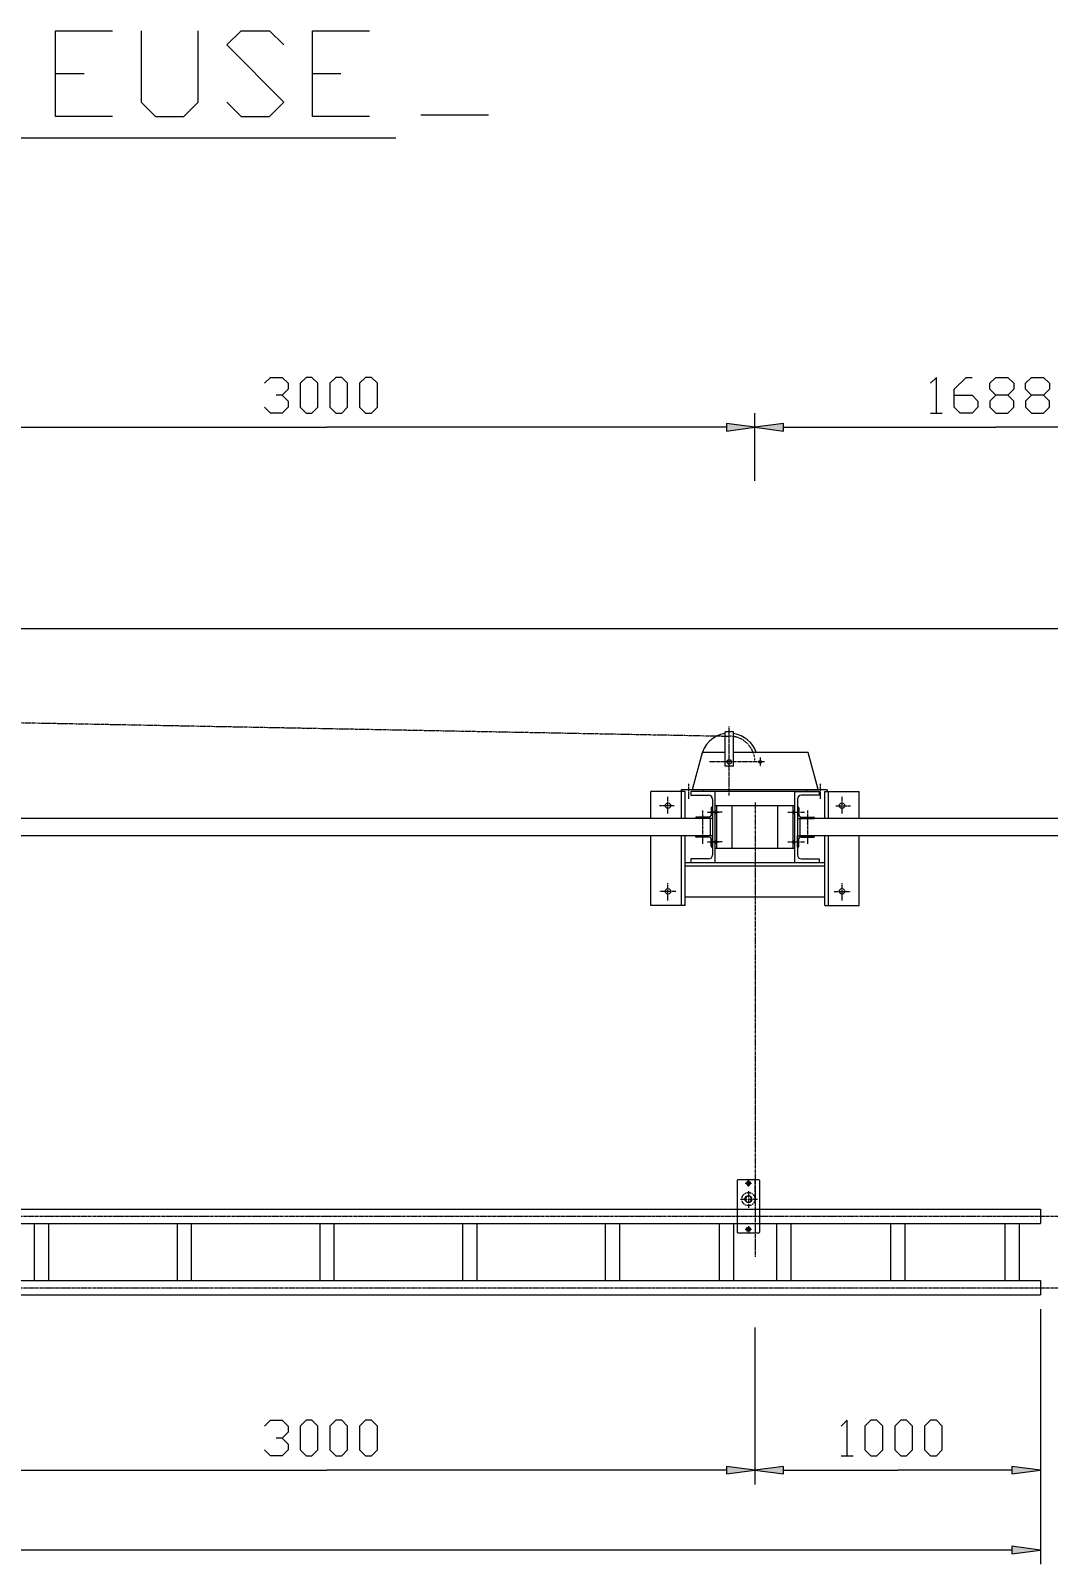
# Model space of a CAD drawing. Header units: millimetres. Extents: x 53635 to 142317, y 101101 to 147193.
# Drawn here: x 116275 to 119841, y 140386 to 145756 of the extents above; entities that cross this region are included whole.
import ezdxf

# ---------------------------------------------------------------- set-up
doc = ezdxf.new("R2010")
doc.units = ezdxf.units.MM
doc.header["$LTSCALE"] = 0.5
doc.header["$MEASUREMENT"] = 0
for name, pattern in [('AXES', [50.8, 31.75, -6.35, 6.35, -6.35]), ('AXES2', [28.575, 19.05, -3.175, 3.175, -3.175]), ('CACHE2', [0.1875, 0.125, -0.0625])]:
    doc.linetypes.add(name, pattern=pattern)
doc.layers.get('0').update_dxf_attribs({"lineweight": 0})
for name, color, linetype, lineweight in [('-AXE', 1, 'AXES2', 0), ('-beton', 6, 'Continuous', 0), ('-fort', 7, 'Continuous', 0), ('AXE', 1, 'AXES2', 0), ('AXES', 1, 'AXES', 0), ('Axes1', 1, 'AXES', 0), ('CACHE', 1, 'CACHE2', 0), ('COT', 3, 'Continuous', 0), ('Equipement', 7, 'Continuous', 0), ('FORT', 7, 'Continuous', 0)]:
    doc.layers.add(name, color=color, linetype=linetype, lineweight=lineweight)
doc.styles.add('_TCW_TXTSTY_1', font='TIMES.TTF')
doc.styles.get("Standard").update_dxf_attribs({"font": 'TXT.SHX'})
doc.dimstyles.get("Standard").update_dxf_attribs({"dimscale": 10, "dimtxt": 1.5, "dimasz": 2, "dimexe": 1, "dimexo": 1, "dimgap": 1, "dimtad": 1, "dimrnd": 0.5, "dimdsep": 46, "dimtxsty": '_TCW_TXTSTY_1', "dimcen": 0.09, "dimclrd": 3, "dimclre": 3, "dimclrt": 3, "dimadec": 0, "dimazin": 0, "dimtfac": 1, "dimtdec": 3, "dimtmove": 0, "dimatfit": 0, "dimfxl": 1, "dimfrac": 2, "dimtolj": 1, "dimtzin": 0, "dimarcsym": 0})

# ---------------------------------------------------------------- blocks, each defined once
blk = doc.blocks.new('*D31')
at = {"layer": 'COT', "linetype": 'Continuous'}
for points in [[(105813, 140436.3), (105913, 140423.3), (105913, 140449.3)], [(119813, 140436.3), (119713, 140449.3), (119713, 140423.3)]]:
    blk.add_hatch(color=3, dxfattribs=at).paths.add_polyline_path(points)
at = {"linetype": 'ByBlock'}
blk.add_lwpolyline([(112573.4, 140486.3), (112573.4, 140611.3), (112552.6, 140590.4)], dxfattribs=at)
at = {"linetype": 'ByBlock', "flags": 128}
for points in [[(112698.4, 140486.3), (112698.4, 140611.3), (112635.9, 140527.9), (112719.3, 140527.9)], [(112781.8, 140486.3), (112802.6, 140486.3), (112823.4, 140507.1), (112823.4, 140590.4), (112802.6, 140611.3), (112781.8, 140611.3), (112760.9, 140590.4), (112760.9, 140507.1), (112781.8, 140486.3)], [(112885.9, 140486.3), (112906.8, 140486.3), (112927.6, 140507.1), (112927.6, 140590.4), (112906.8, 140611.3), (112885.9, 140611.3), (112865.1, 140590.4), (112865.1, 140507.1), (112885.9, 140486.3)], [(112990.1, 140486.3), (113010.9, 140486.3), (113031.8, 140507.1), (113031.8, 140590.4), (113010.9, 140611.3), (112990.1, 140611.3), (112969.3, 140590.4), (112969.3, 140507.1), (112990.1, 140486.3)], [(112552.6, 140486.3), (112594.3, 140486.3)]]:
    blk.add_lwpolyline(points, dxfattribs=at)
at = {"layer": 'COT', "color": 3, "linetype": 'Continuous'}
for p, q in [((105813, 141279.8), (105813, 140386.3)), ((119813, 141279.8), (119813, 140386.3))]:
    blk.add_line(p, q, dxfattribs=at)
at = {"layer": 'COT', "color": 3, "linetype": 'Continuous', "flags": 128}
for points in [[(105813, 140436.3), (105913, 140423.3), (105913, 140449.3)], [(119813, 140436.3), (119713, 140449.3), (119713, 140423.3)]]:
    blk.add_lwpolyline(points, close=True, dxfattribs=at)
for points in [[(105913, 140436.3), (105913, 140436.3), (105913, 140436.3), (112813, 140436.3)], [(119713, 140436.3), (119713, 140436.3), (119713, 140436.3), (112813, 140436.3)]]:
    blk.add_lwpolyline(points, dxfattribs=at)
blk = doc.blocks.new('*D36')
at = {"layer": 'COT', "linetype": 'Continuous'}
for points in [[(115813, 140715.8), (115913, 140702.8), (115913, 140728.8)], [(118813, 140715.8), (118713, 140728.8), (118713, 140702.8)]]:
    blk.add_hatch(color=3, dxfattribs=at).paths.add_polyline_path(points)
at = {"linetype": 'ByBlock', "flags": 128}
for points in [[(117094.3, 140869.9), (117115.1, 140890.8), (117156.8, 140890.8), (117177.6, 140869.9), (117177.6, 140849.1), (117156.8, 140828.3), (117135.9, 140828.3)], [(117240.1, 140765.8), (117260.9, 140765.8), (117281.8, 140786.6), (117281.8, 140869.9), (117260.9, 140890.8), (117240.1, 140890.8), (117219.3, 140869.9), (117219.3, 140786.6), (117240.1, 140765.8)], [(117344.3, 140765.8), (117365.1, 140765.8), (117385.9, 140786.6), (117385.9, 140869.9), (117365.1, 140890.8), (117344.3, 140890.8), (117323.4, 140869.9), (117323.4, 140786.6), (117344.3, 140765.8)], [(117448.4, 140765.8), (117469.3, 140765.8), (117490.1, 140786.6), (117490.1, 140869.9), (117469.3, 140890.8), (117448.4, 140890.8), (117427.6, 140869.9), (117427.6, 140786.6), (117448.4, 140765.8)]]:
    blk.add_lwpolyline(points, dxfattribs=at)
at = {"linetype": 'ByBlock'}
blk.add_lwpolyline([(117156.8, 140828.3), (117177.6, 140807.4), (117177.6, 140786.6), (117156.8, 140765.8), (117115.1, 140765.8), (117094.3, 140786.6)], dxfattribs=at)
at = {"layer": 'COT', "color": 3, "linetype": 'Continuous'}
for p, q in [((115813, 141217.2), (115813, 140665.8)), ((118813, 141215.2), (118813, 140665.8))]:
    blk.add_line(p, q, dxfattribs=at)
at = {"layer": 'COT', "color": 3, "linetype": 'Continuous', "flags": 128}
for points in [[(115813, 140715.8), (115913, 140702.8), (115913, 140728.8)], [(118813, 140715.8), (118713, 140728.8), (118713, 140702.8)]]:
    blk.add_lwpolyline(points, close=True, dxfattribs=at)
for points in [[(115913, 140715.8), (115913, 140715.8), (115913, 140715.8), (117313, 140715.8)], [(118713, 140715.8), (118713, 140715.8), (118713, 140715.8), (117313, 140715.8)]]:
    blk.add_lwpolyline(points, dxfattribs=at)
blk = doc.blocks.new('*D37')
at = {"layer": 'COT', "linetype": 'Continuous'}
for points in [[(118813, 140715.8), (118913, 140702.8), (118913, 140728.8)], [(119813, 140715.8), (119713, 140728.8), (119713, 140702.8)]]:
    blk.add_hatch(color=3, dxfattribs=at).paths.add_polyline_path(points)
at = {"linetype": 'ByBlock'}
blk.add_lwpolyline([(119135.9, 140765.8), (119135.9, 140890.8), (119115.1, 140869.9)], dxfattribs=at)
at = {"linetype": 'ByBlock', "flags": 128}
for points in [[(119219.3, 140765.8), (119240.1, 140765.8), (119260.9, 140786.6), (119260.9, 140869.9), (119240.1, 140890.8), (119219.3, 140890.8), (119198.4, 140869.9), (119198.4, 140786.6), (119219.3, 140765.8)], [(119323.4, 140765.8), (119344.3, 140765.8), (119365.1, 140786.6), (119365.1, 140869.9), (119344.3, 140890.8), (119323.4, 140890.8), (119302.6, 140869.9), (119302.6, 140786.6), (119323.4, 140765.8)], [(119427.6, 140765.8), (119448.4, 140765.8), (119469.3, 140786.6), (119469.3, 140869.9), (119448.4, 140890.8), (119427.6, 140890.8), (119406.8, 140869.9), (119406.8, 140786.6), (119427.6, 140765.8)], [(119115.1, 140765.8), (119156.8, 140765.8)]]:
    blk.add_lwpolyline(points, dxfattribs=at)
at = {"layer": 'COT', "color": 3, "linetype": 'Continuous'}
for p, q in [((118813, 141165.2), (118813, 140665.8)), ((119813, 141031.9), (119813, 140665.8))]:
    blk.add_line(p, q, dxfattribs=at)
at = {"layer": 'COT', "color": 3, "linetype": 'Continuous', "flags": 128}
for points in [[(118813, 140715.8), (118913, 140702.8), (118913, 140728.8)], [(119813, 140715.8), (119713, 140728.8), (119713, 140702.8)]]:
    blk.add_lwpolyline(points, close=True, dxfattribs=at)
for points in [[(118913, 140715.8), (118913, 140715.8), (118913, 140715.8), (119313, 140715.8)], [(119713, 140715.8), (119713, 140715.8), (119713, 140715.8), (119313, 140715.8)]]:
    blk.add_lwpolyline(points, dxfattribs=at)
blk = doc.blocks.new('*D40')
at = {"layer": 'COT', "linetype": 'Continuous'}
for points in [[(115813, 144367.5), (115913, 144354.5), (115913, 144380.5)], [(118813, 144367.5), (118713, 144380.5), (118713, 144354.5)]]:
    blk.add_hatch(color=3, dxfattribs=at).paths.add_polyline_path(points)
at = {"linetype": 'ByBlock', "flags": 128}
for points in [[(117094.3, 144521.7), (117115.1, 144542.5), (117156.8, 144542.5), (117177.6, 144521.7), (117177.6, 144500.9), (117156.8, 144480), (117135.9, 144480)], [(117240.1, 144417.5), (117260.9, 144417.5), (117281.8, 144438.4), (117281.8, 144521.7), (117260.9, 144542.5), (117240.1, 144542.5), (117219.3, 144521.7), (117219.3, 144438.4), (117240.1, 144417.5)], [(117344.3, 144417.5), (117365.1, 144417.5), (117385.9, 144438.4), (117385.9, 144521.7), (117365.1, 144542.5), (117344.3, 144542.5), (117323.4, 144521.7), (117323.4, 144438.4), (117344.3, 144417.5)], [(117448.4, 144417.5), (117469.3, 144417.5), (117490.1, 144438.4), (117490.1, 144521.7), (117469.3, 144542.5), (117448.4, 144542.5), (117427.6, 144521.7), (117427.6, 144438.4), (117448.4, 144417.5)]]:
    blk.add_lwpolyline(points, dxfattribs=at)
at = {"linetype": 'ByBlock'}
blk.add_lwpolyline([(117156.8, 144480), (117177.6, 144459.2), (117177.6, 144438.4), (117156.8, 144417.5), (117115.1, 144417.5), (117094.3, 144438.4)], dxfattribs=at)
at = {"layer": 'COT', "color": 3, "linetype": 'Continuous'}
for p, q in [((115813, 144322.2), (115813, 144417.5)), ((118813, 144180.1), (118813, 144417.5))]:
    blk.add_line(p, q, dxfattribs=at)
at = {"layer": 'COT', "color": 3, "linetype": 'Continuous', "flags": 128}
for points in [[(115813, 144367.5), (115913, 144354.5), (115913, 144380.5)], [(118813, 144367.5), (118713, 144380.5), (118713, 144354.5)]]:
    blk.add_lwpolyline(points, close=True, dxfattribs=at)
for points in [[(115913, 144367.5), (115913, 144367.5), (115913, 144367.5), (117313, 144367.5)], [(118713, 144367.5), (118713, 144367.5), (118713, 144367.5), (117313, 144367.5)]]:
    blk.add_lwpolyline(points, dxfattribs=at)
blk = doc.blocks.new('*D43')
at = {"layer": 'COT', "linetype": 'Continuous'}
for points in [[(118813, 144367.5), (118913, 144354.5), (118913, 144380.5)], [(120500.5, 144367.5), (120400.5, 144380.5), (120400.5, 144354.5)]]:
    blk.add_hatch(color=3, dxfattribs=at).paths.add_polyline_path(points)
at = {"linetype": 'ByBlock'}
for points in [[(119448.4, 144417.5), (119448.4, 144542.5), (119427.6, 144521.7)], [(119656.8, 144480), (119635.9, 144459.2), (119635.9, 144438.4), (119656.8, 144417.5)], [(119781.8, 144480), (119760.9, 144459.2), (119760.9, 144438.4), (119781.8, 144417.5)]]:
    blk.add_lwpolyline(points, dxfattribs=at)
at = {"linetype": 'ByBlock', "flags": 128}
for points in [[(119510.9, 144480), (119573.4, 144480), (119594.3, 144459.2), (119594.3, 144438.4), (119573.4, 144417.5), (119531.8, 144417.5), (119510.9, 144438.4), (119510.9, 144500.9), (119552.6, 144542.5), (119573.4, 144542.5)], [(119656.8, 144417.5), (119698.4, 144417.5), (119719.3, 144438.4), (119719.3, 144459.2), (119698.4, 144480), (119656.8, 144480), (119635.9, 144500.9), (119635.9, 144521.7), (119656.8, 144542.5), (119698.4, 144542.5), (119719.3, 144521.7), (119719.3, 144500.9), (119698.4, 144480)], [(119781.8, 144417.5), (119823.4, 144417.5), (119844.3, 144438.4), (119844.3, 144459.2), (119823.4, 144480), (119781.8, 144480), (119760.9, 144500.9), (119760.9, 144521.7), (119781.8, 144542.5), (119823.4, 144542.5), (119844.3, 144521.7), (119844.3, 144500.9), (119823.4, 144480)], [(119427.6, 144417.5), (119469.3, 144417.5)]]:
    blk.add_lwpolyline(points, dxfattribs=at)
at = {"layer": 'COT', "color": 3, "linetype": 'Continuous'}
for p, q in [((118813, 144230.1), (118813, 144417.5)), ((120500.5, 143712.6), (120500.5, 144417.5))]:
    blk.add_line(p, q, dxfattribs=at)
at = {"layer": 'COT', "color": 3, "linetype": 'Continuous', "flags": 128}
for points in [[(118813, 144367.5), (118913, 144354.5), (118913, 144380.5)], [(120500.5, 144367.5), (120400.5, 144380.5), (120400.5, 144354.5)]]:
    blk.add_lwpolyline(points, close=True, dxfattribs=at)
for points in [[(118913, 144367.5), (118913, 144367.5), (118913, 144367.5), (119656.8, 144367.5)], [(120400.5, 144367.5), (120400.5, 144367.5), (120400.5, 144367.5), (119656.8, 144367.5)]]:
    blk.add_lwpolyline(points, dxfattribs=at)

msp = doc.modelspace()

# ---------------------------------------------------------------- linework, layer by layer
at = {"layer": '-AXE'}
for p, q in [((118508.02, 143015.25), (118508.02, 143073.94)), ((119118.02, 143015.25), (119118.02, 143073.94)), ((118529.84, 143042.63), (118478.92, 143042.63)), ((118629.02, 143025.51), (118629.02, 142909.6)), ((118647.11, 143019.63), (118687.59, 143019.63)), ((118697.96, 143019.63), (118657.48, 143019.63)), ((118928.08, 143019.63), (118968.56, 143019.63)), ((118945.65, 143019.63), (118986.13, 143019.63)), ((118997.02, 143025.51), (118997.02, 142909.6)), ((119096.2, 143042.63), (119147.12, 143042.63)), ((118647.11, 142915.63), (118687.59, 142915.63)), ((118697.96, 142915.63), (118657.48, 142915.63)), ((118928.08, 142915.63), (118968.56, 142915.63)), ((118945.65, 142915.63), (118986.13, 142915.63)), ((118535.11, 142742.63), (118478.92, 142742.63)), ((118508.02, 142710.4), (118508.02, 142771.44)), ((119090.93, 142742.63), (119147.12, 142742.63)), ((119118.02, 142710.4), (119118.02, 142771.44))]:
    msp.add_line(p, q, dxfattribs=at)
at = {"layer": '-beton', "color": 6}
msp.add_line((104388.02, 143662.63), (121238.02, 143662.63), dxfattribs=at)
at = {"layer": '-fort'}
for p, q in [((118448.02, 142997.63), (118448.02, 143092.63)), ((118568.02, 143092.63), (118448.02, 143092.63)), ((118556.02, 142997.63), (118556.02, 143092.63)), ((118568.02, 142997.63), (118568.02, 143092.63)), ((118673.02, 143092.63), (118588.02, 143092.63)), ((119038.02, 143092.63), (118588.02, 143092.63)), ((118588.02, 143092.63), (118588.02, 143079.13)), ((118588.02, 143079.13), (118650.52, 143079.13)), ((118664.02, 143065.63), (118664.02, 142869.63)), ((118673.02, 142842.63), (118673.02, 143092.63)), ((118953.02, 143092.63), (119038.02, 143092.63)), ((118953.02, 142842.63), (118953.02, 143092.63)), ((118962.02, 143065.63), (118962.02, 142869.63)), ((119038.02, 143079.13), (118975.52, 143079.13)), ((119038.02, 143092.63), (119038.02, 143079.13)), ((119058.02, 142997.63), (119058.02, 143092.63)), ((119058.02, 143092.63), (119178.02, 143092.63)), ((119070.02, 142997.63), (119070.02, 143092.63)), ((119178.02, 142997.63), (119178.02, 143092.63)), ((118659.02, 143034.63), (118659.02, 143008.63)), ((118664.02, 143037.63), (118662.02, 143037.63)), ((118664.02, 143037.63), (118664.02, 142997.63)), ((118953.02, 143042.63), (118673.02, 143042.63)), ((118962.02, 143037.63), (118964.02, 143037.63)), ((118962.02, 143037.63), (118962.02, 142997.63)), ((118967.02, 143034.63), (118967.02, 143008.63)), ((118656.02, 142997.63), (115970.02, 142997.63)), ((118604.02, 142999.63), (118604.02, 142997.63)), ((118664.02, 142997.63), (118604.02, 142997.63)), ((118653.02, 143002.63), (118607.02, 143002.63)), ((118962.02, 142997.63), (119022.02, 142997.63)), ((120139.02, 142997.63), (118970.02, 142997.63)), ((118970.02, 142997.63), (118970.02, 142937.63)), ((118973.02, 143002.63), (119019.02, 143002.63)), ((119022.02, 142999.63), (119022.02, 142997.63)), ((118656.02, 142937.63), (115970.02, 142937.63)), ((118448.02, 142692.63), (118448.02, 142937.63)), ((118556.02, 142692.63), (118556.02, 142937.63)), ((118568.02, 142692.63), (118568.02, 142937.63)), ((118664.02, 142937.63), (118604.02, 142937.63)), ((118604.02, 142935.63), (118604.02, 142937.63)), ((118653.02, 142932.63), (118607.02, 142932.63)), ((118659.02, 142900.63), (118659.02, 142926.63)), ((118664.02, 142897.63), (118664.02, 142937.63)), ((118962.02, 142937.63), (119022.02, 142937.63)), ((118962.02, 142897.63), (118962.02, 142937.63)), ((118967.02, 142900.63), (118967.02, 142926.63)), ((120139.02, 142937.63), (118970.02, 142937.63)), ((118973.02, 142932.63), (119019.02, 142932.63)), ((119022.02, 142935.63), (119022.02, 142937.63)), ((119058.02, 142692.63), (119058.02, 142937.63)), ((119070.02, 142692.63), (119070.02, 142937.63)), ((119178.02, 142692.63), (119178.02, 142937.63)), ((118588.02, 142856.13), (118588.02, 142842.63)), ((118650.52, 142856.13), (118588.02, 142856.13)), ((118664.02, 142897.63), (118662.02, 142897.63)), ((118953.02, 142892.63), (118673.02, 142892.63)), ((118962.02, 142897.63), (118964.02, 142897.63)), ((118975.52, 142856.13), (119038.02, 142856.13)), ((119038.02, 142856.13), (119038.02, 142842.63)), ((119058.02, 142842.63), (118568.02, 142842.63)), ((119058.02, 142830.63), (118568.02, 142830.63)), ((118568.02, 142692.63), (118448.02, 142692.63)), ((119058.02, 142722.63), (118568.02, 142722.63)), ((119058.02, 142692.63), (119178.02, 142692.63))]:
    msp.add_line(p, q, dxfattribs=at)
for centre in [(118508.02, 143042.63), (119118.02, 143042.63), (118508.02, 142742.63), (119118.02, 142742.63)]:
    msp.add_circle(centre, 9.5, dxfattribs=at)
for centre, radius, start, end in [((118650.52, 143065.63), 13.5, 0, 90), ((118975.52, 143065.63), 13.5, 90, 180), ((118653.02, 143008.63), 6, -90, 0), ((118662.02, 143034.63), 3, 90, 180), ((118964.02, 143034.63), 3, 0, 90), ((118973.02, 143008.63), 6, 180, 270), ((118607.02, 142999.63), 3, 90, 180), ((119019.02, 142999.63), 3, 0, 90), ((118607.02, 142935.63), 3, 180, 270), ((118653.02, 142926.63), 6, 0, 90), ((118662.02, 142900.63), 3, 180, 270), ((118964.02, 142900.63), 3, -90, 0), ((118973.02, 142926.63), 6, 90, 180), ((119019.02, 142935.63), 3, -90, 0), ((118650.52, 142869.63), 13.5, -90, 0), ((118975.52, 142869.63), 13.5, 180, 270)]:
    msp.add_arc(centre, radius, start, end, dxfattribs=at)
at = {"color": 0, "linetype": 'ByBlock'}
for p, q in [((118673.02, 142892.63), (118673.02, 143042.63)), ((118679.02, 142892.63), (118679.02, 143042.63)), ((118733.02, 142892.63), (118733.02, 143042.63)), ((118893.02, 142892.63), (118893.02, 143042.63)), ((118947.02, 142892.63), (118947.02, 143042.63)), ((118953.02, 142892.63), (118953.02, 143042.63)), ((118656.02, 142997.63), (118656.02, 142937.63))]:
    msp.add_line(p, q, dxfattribs=at)
at = {"linetype": 'ByBlock', "flags": 128}
for points in [[(116562.45, 145456.38), (116362.45, 145456.38), (116362.45, 145756.38), (116562.45, 145756.38)], [(116662.45, 145756.38), (116662.45, 145506.38), (116712.45, 145456.38), (116812.45, 145456.38), (116862.45, 145506.38), (116862.45, 145756.38)], [(116962.45, 145506.38), (117012.45, 145456.38), (117112.45, 145456.38), (117162.45, 145506.38), (116962.45, 145706.38), (117012.45, 145756.38), (117112.45, 145756.38), (117162.45, 145706.38)], [(117462.45, 145456.38), (117262.45, 145456.38), (117262.45, 145756.38), (117462.45, 145756.38)]]:
    msp.add_lwpolyline(points, dxfattribs=at)
at = {"linetype": 'ByBlock'}
for points in [[(116362.45, 145606.38), (116462.45, 145606.38)], [(117262.45, 145606.38), (117362.45, 145606.38)]]:
    msp.add_lwpolyline(points, dxfattribs=at)
for points in [[(118673.02, 143012.63), (118679.02, 143012.63), (118673.02, 143026.63), (118679.02, 143026.63)], [(118953.02, 143012.63), (118947.02, 143012.63), (118953.02, 143026.63), (118947.02, 143026.63)], [(118673.02, 142908.63), (118679.02, 142908.63), (118673.02, 142922.63), (118679.02, 142922.63)], [(118953.02, 142908.63), (118947.02, 142908.63), (118953.02, 142922.63), (118947.02, 142922.63)]]:
    msp.add_solid(points)
at = {"layer": 'AXE'}
for p, q in [((105125.52, 143545.13), (118724.59, 143286.11)), ((118723.02, 143078.63), (118723.02, 143321.13)), ((118846.42, 143196.13), (118653.3, 143196.13)), ((118831.52, 143211.03), (118831.52, 143181.23)), ((118580.02, 143118.9), (118580.02, 143066.36)), ((119041.52, 143118.9), (119041.52, 143066.36)), ((118813.02, 143054.03), (118813.02, 141463.13)), ((105562.62, 141604.84), (120017.6, 141604.84)), ((105562.62, 141354.84), (120017.6, 141354.84))]:
    msp.add_line(p, q, dxfattribs=at)
at = {"layer": 'AXES'}
for p, q in [((118813.02, 141665.17), (118813.02, 141732.67)), ((118762.64, 141665.17), (118821.57, 141665.17)), ((118790.02, 141693.01), (118790.02, 141634.25))]:
    msp.add_line(p, q, dxfattribs=at)
msp.add_circle((118790.02, 141665.17), 23, dxfattribs=at)
at = {"layer": 'Axes1'}
for p, q in [((118778.76, 141720.67), (118801.28, 141720.67)), ((118790.02, 141709.41), (118790.02, 141731.93)), ((118778.76, 141559.36), (118801.28, 141559.36)), ((118790.02, 141570.63), (118790.02, 141548.1))]:
    msp.add_line(p, q, dxfattribs=at)
at = {"layer": 'CACHE'}
msp.add_arc((118723.02, 143196.13), 90, 0, 90, dxfattribs=at)
at = {"layer": 'COT', "color": 6}
for p, q in [((117878.75, 145460.85), (117642.57, 145460.85)), ((108392.56, 145381.07), (117554.39, 145381.07))]:
    msp.add_line(p, q, dxfattribs=at)
at = {"layer": 'Equipement'}
for p, q in [((118750.02, 141729.67), (118750.02, 141550.36)), ((118827.02, 141732.67), (118753.02, 141732.67)), ((118786.27, 141727.17), (118782.51, 141720.67)), ((118782.51, 141720.67), (118786.27, 141714.17)), ((118793.77, 141727.17), (118786.27, 141727.17)), ((118797.53, 141720.67), (118793.77, 141727.17)), ((118793.77, 141714.17), (118797.53, 141720.67)), ((118830.02, 141550.36), (118830.02, 141729.67)), ((118786.27, 141714.17), (118793.77, 141714.17)), ((118782.51, 141559.36), (118786.27, 141565.87)), ((118786.27, 141552.86), (118782.51, 141559.36)), ((118786.27, 141565.87), (118793.77, 141565.87)), ((118793.77, 141565.87), (118797.53, 141559.36)), ((118797.53, 141559.36), (118793.77, 141552.86)), ((118753.02, 141547.36), (118827.02, 141547.36)), ((118793.77, 141552.86), (118786.27, 141552.86))]:
    msp.add_line(p, q, dxfattribs=at)
msp.add_lwpolyline([(118802.02, 141665.17), (118796.02, 141675.56), (118784.02, 141675.56), (118778.02, 141665.17), (118784.02, 141654.78), (118796.02, 141654.78)], close=True, dxfattribs=at)
for centre, radius in [((118790.02, 141720.67), 6.5), ((118790.02, 141720.67), 3.32), ((118790.02, 141665.17), 12), ((118790.02, 141559.36), 6.5), ((118790.02, 141559.36), 3.32)]:
    msp.add_circle(centre, radius, dxfattribs=at)
for centre, start, end in [((118753.02, 141729.67), 90, 180), ((118827.02, 141729.67), 0, 90), ((118753.02, 141550.36), 180, 270), ((118827.02, 141550.36), -90, 0)]:
    msp.add_arc(centre, 3, start, end, dxfattribs=at)
at = {"layer": 'Equipement', "color": 9}
for centre, start, end in [((118790.02, 141720.67), -90, 180), ((118790.02, 141559.36), 180, 450)]:
    msp.add_arc(centre, 4, start, end, dxfattribs=at)
at = {"layer": 'FORT'}
for p, q in [((118708.02, 143181.13), (118708.02, 143301.13)), ((118738.02, 143301.13), (118708.02, 143301.13)), ((118738.02, 143181.13), (118738.02, 143301.13)), ((118595.02, 143103.63), (118628.51, 143228.63)), ((118708.02, 143228.63), (118628.51, 143228.63)), ((118999.53, 143228.63), (118738.02, 143228.63)), ((119033.02, 143103.63), (118999.53, 143228.63)), ((118738.02, 143181.13), (118708.02, 143181.13)), ((118554.02, 143098.63), (118554.02, 143092.63)), ((118595.02, 143098.63), (118554.02, 143098.63)), ((118595.02, 143098.63), (118595.02, 143103.63)), ((119033.02, 143098.63), (118595.02, 143098.63)), ((118632.02, 143092.63), (118632.02, 143098.63)), ((118996.02, 143092.63), (118996.02, 143098.63)), ((119033.02, 143098.63), (119033.02, 143103.63)), ((119066.02, 143098.63), (119033.02, 143098.63)), ((119066.02, 143098.63), (119066.02, 143092.63)), ((105813.02, 141629.84), (119813.02, 141629.84)), ((119813.02, 141629.84), (119813.02, 141579.84)), ((105813.02, 141579.84), (119813.02, 141579.84)), ((116288.02, 141579.84), (116288.02, 141379.84)), ((116338.02, 141579.84), (116338.02, 141379.84)), ((116788.02, 141579.84), (116788.02, 141379.84)), ((116838.02, 141579.84), (116838.02, 141379.84)), ((117288.02, 141579.84), (117288.02, 141379.84)), ((117338.02, 141579.84), (117338.02, 141379.84)), ((117788.02, 141579.84), (117788.02, 141379.84)), ((117838.02, 141579.84), (117838.02, 141379.84)), ((118288.02, 141579.84), (118288.02, 141379.84)), ((118338.02, 141579.84), (118338.02, 141379.84)), ((118688.02, 141579.84), (118688.02, 141379.84)), ((118738.02, 141579.84), (118738.02, 141379.84)), ((118888.02, 141579.84), (118888.02, 141379.84)), ((118938.02, 141579.84), (118938.02, 141379.84)), ((119288.02, 141579.84), (119288.02, 141379.84)), ((119338.02, 141579.84), (119338.02, 141379.84)), ((119688.02, 141579.84), (119688.02, 141379.84)), ((119738.02, 141579.84), (119738.02, 141379.84)), ((105813.02, 141379.84), (119813.02, 141379.84)), ((119813.02, 141379.84), (119813.02, 141329.84)), ((105813.02, 141329.84), (119813.02, 141329.84))]:
    msp.add_line(p, q, dxfattribs=at)
for centre, radius in [((118723.02, 143196.13), 7.6), ((118831.52, 143196.13), 4.5)]:
    msp.add_circle(centre, radius, dxfattribs=at)
for start, end in [(98.62693, 169.45589), (18.96557, 81.37307)]:
    msp.add_arc((118723.02, 143196.13), 100, start, end, dxfattribs=at)

# ---------------------------------------------------------------- dimensions: what is measured, and where the dimension line sits
at = {"layer": 'COT', "linetype": 'Continuous'}
for base, p1, p2, picture, middle in [((115813.02, 144367.52), (118813.02, 144130.08), (115813.02, 144272.19), '*D40', (117313.02, 144480.02)), ((120500.5203903, 144367.52232367), (118813.02039046, 144180.08472599), (120500.5203903, 143662.62848984), '*D43', (119656.77039038, 144480.02232214))]:
    dim = msp.add_linear_dim(base=base, p1=p1, p2=p2, angle=180, dimstyle='Standard', override={"dimscale": 50, "dimtxt": 2.5, "dimdec": 0, "dimtxsty": 'Standard', "dimtdec": 0}, dxfattribs=at)
    dim.commit()
    dim.dimension.update_dxf_attribs({"geometry": picture, "text_midpoint": middle})
dim = msp.add_aligned_dim(p1=(105813.02, 141329.84), p2=(119813.02, 141329.84), distance=-893.56, dimstyle='Standard', override={"dimscale": 50, "dimtxt": 2.5, "dimdec": 0, "dimtxsty": 'Standard', "dimtdec": 0}, dxfattribs=at)
dim.commit()
dim.dimension.update_dxf_attribs({"geometry": '*D31', "text_midpoint": (112813.02, 140548.78)})
for base, p1, p2, picture, middle in [((118813.02, 140715.77), (115813.02, 141267.24), (118813.02, 141265.23), '*D36', (117313.02, 140828.27)), ((119813.02, 140715.77), (118813.02, 141215.23), (119813.02, 141081.94), '*D37', (119313.02, 140828.27))]:
    dim = msp.add_linear_dim(base=base, p1=p1, p2=p2, dimstyle='Standard', override={"dimscale": 50, "dimtxt": 2.5, "dimdec": 0, "dimtxsty": 'Standard', "dimtdec": 0}, dxfattribs=at)
    dim.commit()
    dim.dimension.update_dxf_attribs({"geometry": picture, "text_midpoint": middle})

doc.saveas('drawing.dxf')
